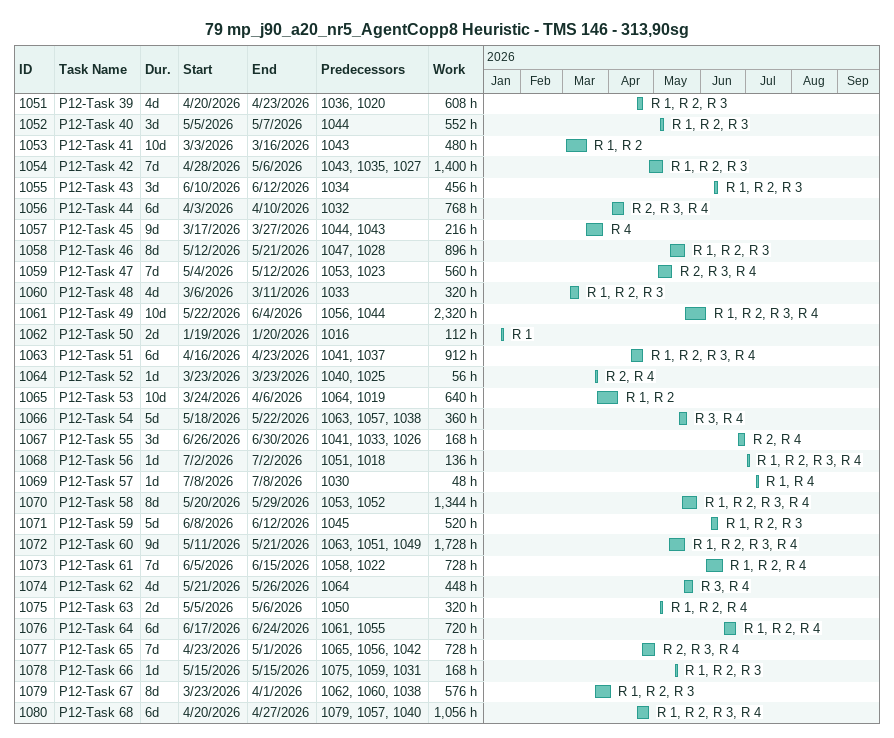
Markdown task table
79 mp_j90_a20_nr5_AgentCopp8 Heuristic - TMS 146 - 313,90sg

| ID | Task | Duration | Start | Finish | Predecessors | Resources | Work (h) |
|---|---|---|---|---|---|---|---|
| 1051 | P12-Task 39 | 4d | 2026-04-20 | 2026-04-23 | 1036, 1020 | R 1, R 2, R 3 | 608 |
| 1052 | P12-Task 40 | 3d | 2026-05-05 | 2026-05-07 | 1044 | R 1, R 2, R 3 | 552 |
| 1053 | P12-Task 41 | 10d | 2026-03-03 | 2026-03-16 | 1043 | R 1, R 2 | 480 |
| 1054 | P12-Task 42 | 7d | 2026-04-28 | 2026-05-06 | 1043, 1035, 1027 | R 1, R 2, R 3 | 1400 |
| 1055 | P12-Task 43 | 3d | 2026-06-10 | 2026-06-12 | 1034 | R 1, R 2, R 3 | 456 |
| 1056 | P12-Task 44 | 6d | 2026-04-03 | 2026-04-10 | 1032 | R 2, R 3, R 4 | 768 |
| 1057 | P12-Task 45 | 9d | 2026-03-17 | 2026-03-27 | 1044, 1043 | R 4 | 216 |
| 1058 | P12-Task 46 | 8d | 2026-05-12 | 2026-05-21 | 1047, 1028 | R 1, R 2, R 3 | 896 |
| 1059 | P12-Task 47 | 7d | 2026-05-04 | 2026-05-12 | 1053, 1023 | R 2, R 3, R 4 | 560 |
| 1060 | P12-Task 48 | 4d | 2026-03-06 | 2026-03-11 | 1033 | R 1, R 2, R 3 | 320 |
| 1061 | P12-Task 49 | 10d | 2026-05-22 | 2026-06-04 | 1056, 1044 | R 1, R 2, R 3, R 4 | 2320 |
| 1062 | P12-Task 50 | 2d | 2026-01-19 | 2026-01-20 | 1016 | R 1 | 112 |
| 1063 | P12-Task 51 | 6d | 2026-04-16 | 2026-04-23 | 1041, 1037 | R 1, R 2, R 3, R 4 | 912 |
| 1064 | P12-Task 52 | 1d | 2026-03-23 | 2026-03-23 | 1040, 1025 | R 2, R 4 | 56 |
| 1065 | P12-Task 53 | 10d | 2026-03-24 | 2026-04-06 | 1064, 1019 | R 1, R 2 | 640 |
| 1066 | P12-Task 54 | 5d | 2026-05-18 | 2026-05-22 | 1063, 1057, 1038 | R 3, R 4 | 360 |
| 1067 | P12-Task 55 | 3d | 2026-06-26 | 2026-06-30 | 1041, 1033, 1026 | R 2, R 4 | 168 |
| 1068 | P12-Task 56 | 1d | 2026-07-02 | 2026-07-02 | 1051, 1018 | R 1, R 2, R 3, R 4 | 136 |
| 1069 | P12-Task 57 | 1d | 2026-07-08 | 2026-07-08 | 1030 | R 1, R 4 | 48 |
| 1070 | P12-Task 58 | 8d | 2026-05-20 | 2026-05-29 | 1053, 1052 | R 1, R 2, R 3, R 4 | 1344 |
| 1071 | P12-Task 59 | 5d | 2026-06-08 | 2026-06-12 | 1045 | R 1, R 2, R 3 | 520 |
| 1072 | P12-Task 60 | 9d | 2026-05-11 | 2026-05-21 | 1063, 1051, 1049 | R 1, R 2, R 3, R 4 | 1728 |
| 1073 | P12-Task 61 | 7d | 2026-06-05 | 2026-06-15 | 1058, 1022 | R 1, R 2, R 4 | 728 |
| 1074 | P12-Task 62 | 4d | 2026-05-21 | 2026-05-26 | 1064 | R 3, R 4 | 448 |
| 1075 | P12-Task 63 | 2d | 2026-05-05 | 2026-05-06 | 1050 | R 1, R 2, R 4 | 320 |
| 1076 | P12-Task 64 | 6d | 2026-06-17 | 2026-06-24 | 1061, 1055 | R 1, R 2, R 4 | 720 |
| 1077 | P12-Task 65 | 7d | 2026-04-23 | 2026-05-01 | 1065, 1056, 1042 | R 2, R 3, R 4 | 728 |
| 1078 | P12-Task 66 | 1d | 2026-05-15 | 2026-05-15 | 1075, 1059, 1031 | R 1, R 2, R 3 | 168 |
| 1079 | P12-Task 67 | 8d | 2026-03-23 | 2026-04-01 | 1062, 1060, 1038 | R 1, R 2, R 3 | 576 |
| 1080 | P12-Task 68 | 6d | 2026-04-20 | 2026-04-27 | 1079, 1057, 1040 | R 1, R 2, R 3, R 4 | 1056 |
